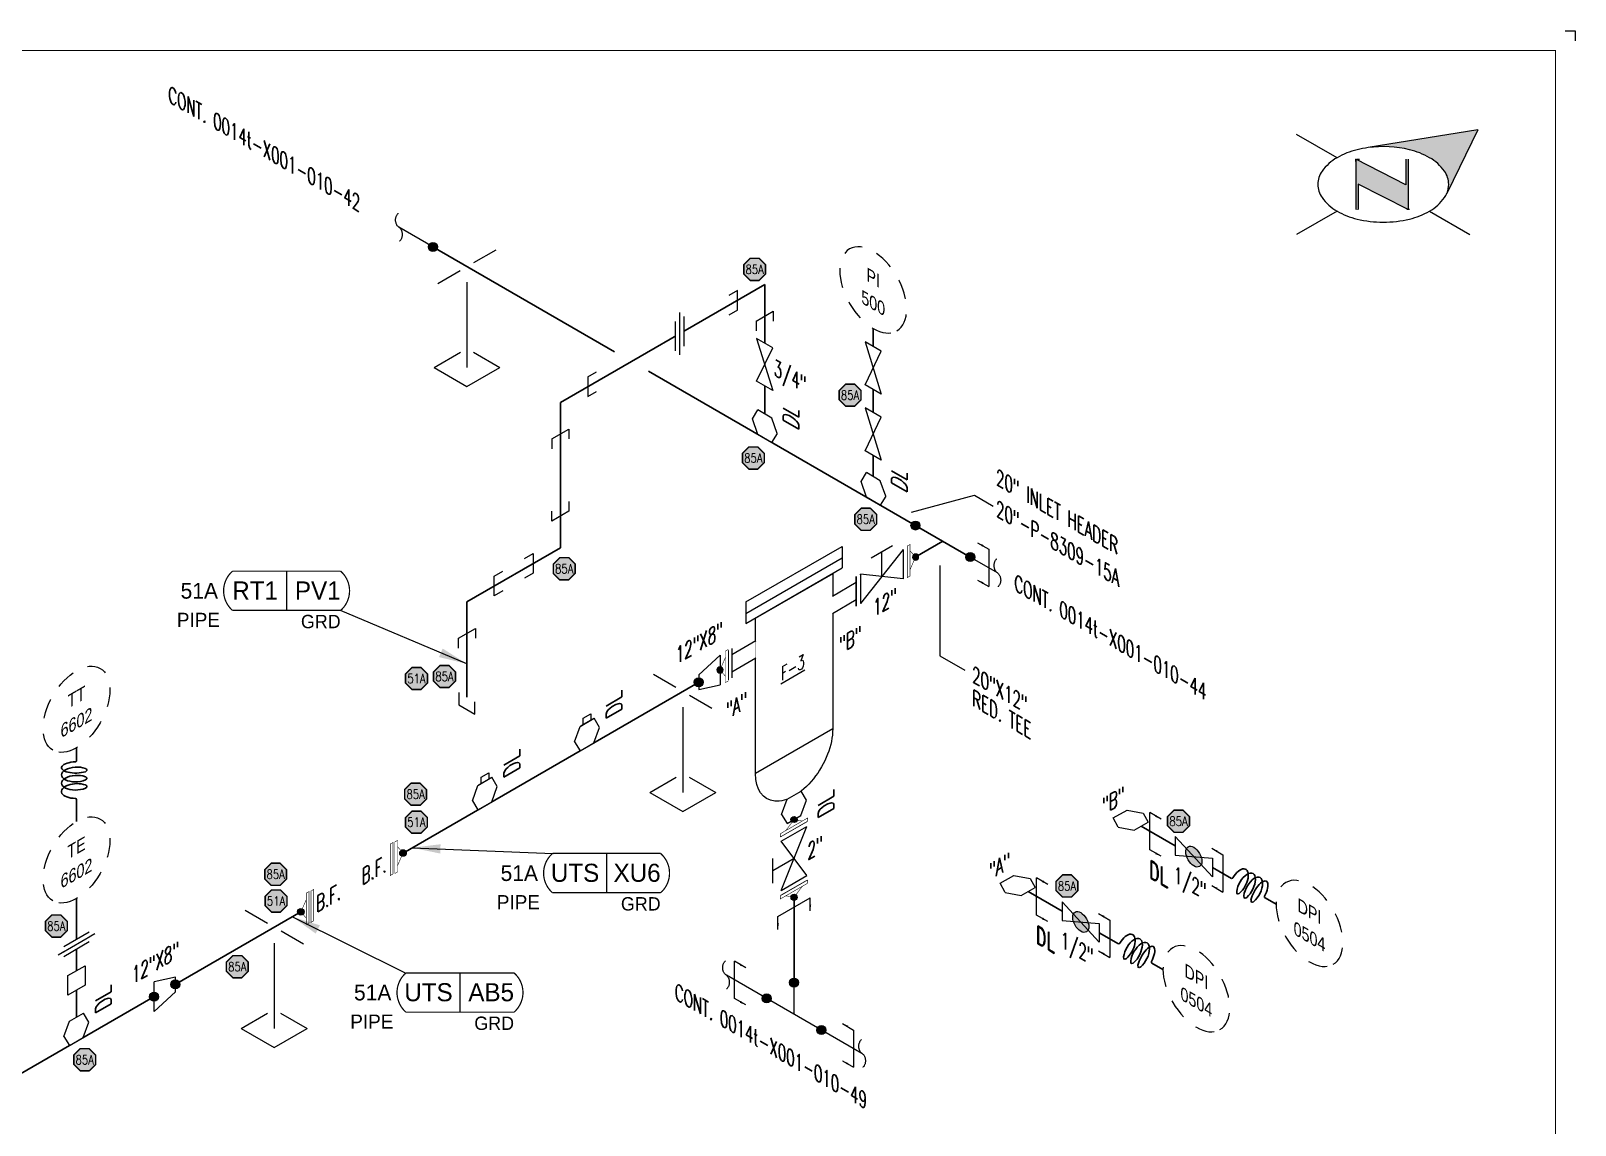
# Model space of a CAD drawing. Header units: inches. Extents: x 0 to 17.2, y 0 to 11.2.
# Drawn here: x 7.43 to 17.25, y 4.29 to 11.25 of the extents above; entities that cross this region are included whole.
import ezdxf
from ezdxf.enums import TextEntityAlignment as Align

# ---------------------------------------------------------------- set-up
doc = ezdxf.new("R2010")
doc.units = ezdxf.units.IN
doc.header["$MEASUREMENT"] = 0
doc.linetypes.add('HIDDEN2', pattern=[0.1875, 0.125, -0.0625])
for name, color, linetype in [('3', 1, 'Continuous'), ('BORDER', 3, 'Continuous'), ('COMP', 1, 'Continuous'), ('Continuation', 7, 'Continuous'), ('DL', 20, 'Continuous'), ('EQUIP', 131, 'Continuous'), ('FITTINGS', 4, 'Continuous'), ('PART_PCML', 7, 'Continuous'), ('PART_SelectedCML_RT', 132, 'Continuous'), ('PART_SelectedCML_UT', 132, 'Continuous'), ('PIPE-ANNO', 150, 'HIDDEN2'), ('TEXT', 7, 'Continuous'), ('UNAS.PIPE', 251, 'Continuous'), ('WELD POINTS', 41, 'Continuous'), ('Welds', 7, 'Continuous')]:
    doc.layers.add(name, color=color, linetype=linetype)
doc.layers.add('PIPE', color=7, linetype='Continuous', lineweight=30)
doc.styles.add('CMLPAS', font='')
doc.styles.add('ISO30', font='simplex.shx', dxfattribs={"width": 0.85, "oblique": 30, "height": 0.075})
doc.styles.add('ISO330', font='romand.shx', dxfattribs={"width": 0.85, "height": 0.05})
doc.styles.add('PART_Standard', font='romans', dxfattribs={"width": 0.8, "height": 0.09})
doc.styles.add('Richmond', font='arial.ttf')
doc.styles.add('SIMPLEX', font='ROMANS')
doc.styles.get("Standard").update_dxf_attribs({"font": 'arial.ttf'})
doc.styles.get('CMLPAS').set_extended_font_data('Cordia New')
doc.dimstyles.new('Richmond', dxfattribs={"dimtxt": 0.18, "dimasz": 0.18, "dimexe": 0.18, "dimexo": 0.0625, "dimgap": 0.09, "dimtad": 0, "dimtih": 1, "dimtoh": 1, "dimdec": 4, "dimzin": 0, "dimdsep": 46, "dimtxsty": 'Richmond', "dimcen": 0.09, "dimadec": 0, "dimazin": 0, "dimtfac": 1, "dimtdec": 4, "dimtofl": 0, "dimtmove": 0, "dimatfit": 3, "dimfxl": 1, "dimtolj": 1, "dimtzin": 0, "dimarcsym": 0})
doc.dimstyles.get("Standard").update_dxf_attribs({"dimtxt": 0.18, "dimasz": 0.18, "dimexe": 0.18, "dimexo": 0.0625, "dimgap": 0.09, "dimtad": 0, "dimtih": 1, "dimtoh": 1, "dimdec": 4, "dimzin": 0, "dimdsep": 46, "dimtxsty": 'Standard', "dimcen": 0.09, "dimadec": 0, "dimazin": 0, "dimtfac": 1, "dimtdec": 4, "dimtofl": 0, "dimtmove": 0, "dimatfit": 3, "dimfxl": 1, "dimtolj": 1, "dimtzin": 0, "dimarcsym": 0})

# ---------------------------------------------------------------- blocks, each defined once
blk = doc.blocks.new('north2')
at = {"layer": 'BORDER'}
for points in [[(-0.706, -0.7673, -0.156851), (-0.679, -0.8512, -0.095667), (-0.6893, -0.9048), (-0.4945, -0.5044), (-1.1905, -0.6173, -0.092194), (-0.9281, -0.6306, -0.072341), (-0.8009, -0.6813, -0.106617)], [(-0.9381, -1.0109), (-0.9364, -1.0092), (-0.9364, -0.6907), (-0.9524, -0.6907), (-0.9524, -0.8533), (-1.2701, -0.6907), (-1.2701, -0.7067), (-1.2701, -1.0118), (-1.254, -1.0118), (-1.254, -0.8492)]]:
    blk.add_hatch(color=7, dxfattribs=at).paths.add_polyline_path(points)
at = {"layer": 'BORDER', "color": 7}
for p, q in [((-1.3895, -0.6813), (-1.6462, -0.5331)), ((-0.4945, -0.5044), (-1.1905, -0.6173)), ((-0.4945, -0.5044), (-0.6893, -0.9048)), ((-1.2701, -0.6907), (-1.2701, -1.0118)), ((-0.9524, -0.8533), (-1.2701, -0.6907)), ((-1.2701, -0.7067), (-1.2701, -0.6907)), ((-1.262, -0.6907), (-1.246, -0.6907)), ((-0.9524, -0.6907), (-0.9524, -0.8533)), ((-0.9364, -0.6907), (-0.9364, -1.0118)), ((-0.9364, -1.0118), (-1.254, -0.8492)), ((-1.254, -0.8492), (-1.254, -1.0118)), ((-1.3895, -1.0211), (-1.6462, -1.1694)), ((-1.2603, -1.0109), (-1.262, -1.0092)), ((-0.9283, -1.0118), (-0.9444, -1.0118)), ((-0.8009, -1.0211), (-0.5441, -1.1694))]:
    blk.add_line(p, q, dxfattribs=at)
for centre, radius, start, end in [((-1.2376, -0.9443), 0.3037, 120, 144.34287), ((-1.1517, -1.0932), 0.4756, 103.44948, 120), ((-1.0952, -1.3294), 0.7185, 97.62035, 103.44948), ((-1.0952, -1.3294), 0.7185, 76.55052, 97.62035), ((-1.0387, -1.0932), 0.4756, 60, 76.55052), ((-0.9527, -0.9443), 0.3037, 35.65713, 60), ((-1.3674, -0.8512), 0.144, 144.34287, 180), ((-0.823, -0.8512), 0.144, 360, 35.65713), ((-1.3674, -0.8512), 0.144, 180, 215.65713), ((-0.823, -0.8512), 0.144, 337.57958, 360), ((-1.2376, -0.7582), 0.3037, 215.65713, 240), ((-0.9527, -0.7582), 0.3037, 300, 324.34287), ((-0.823, -0.8512), 0.144, 324.34287, 337.55468), ((-1.1517, -0.6093), 0.4756, 240, 256.55052), ((-1.0952, -0.373), 0.7185, 256.55052, 270), ((-1.0952, -0.373), 0.7185, 270, 283.44948), ((-1.0387, -0.6093), 0.4756, 283.44948, 300)]:
    blk.add_arc(centre, radius, start, end, dxfattribs=at)
blk = doc.blocks.new('A$C6804a2e5')
blk.add_blockref('north2', (0, 0))
blk = doc.blocks.new('A$C860dd1f6')
at = {"layer": 'PIPE'}
blk.add_blockref('A$C6804a2e5', (0, 0), dxfattribs=at)
blk = doc.blocks.new('Border')
at = {"layer": 'BORDER', "const_width": 0.005}
blk.add_lwpolyline([(0.25, 0.25), (17.25, 0.25), (17.25, 11.25), (0.25, 11.25)], close=True, dxfattribs=at)
blk = doc.blocks.new('FILTER_30')
for p, q in [((-0.3062, 0.455), (0.3062, 0.8086)), ((0.3062, 0.8086), (0.3062, 0.6715)), ((-0.3062, 0.3815), (0.3062, 0.7351)), ((-0.3062, 0.3179), (0.3062, 0.6715)), ((0.246, 0.6367), (0.246, -0.3526)), ((-0.3062, 0.455), (-0.3062, 0.3179)), ((-0.246, -0.6367), (-0.246, 0.3526)), ((0.246, -0.3526), (-0.246, -0.6367))]:
    blk.add_line(p, q)
at = {"extrusion": (0, 0, -1)}
blk.add_ellipse((0, -0.4947), major_axis=(0.174, 0.3013), ratio=0.57735, start_param=0.785398, end_param=3.926991, dxfattribs=at)
at = {"layer": 'PIPE-ANNO', "style": 'ISO30', "oblique": 30, "width": 0.85}
blk.add_attdef('ASSET_ID', (-0.1974, -0.1132), '', height=0.075, rotation=30, dxfattribs=at)
blk = doc.blocks.new('2_NOZZLE_FLANGE_EQUIPMENT_30')
blk.add_wipeout([(-0.1757, -0.0465), (-0.1757, -0.1564), (-0.0234, -0.0685), (-0.0234, -0.1073), (0, -0.0937), (0, 0.0937), (-0.0234, 0.0802), (-0.0234, 0.0414)])
at = {"color": 0, "linetype": 'ByBlock', "lineweight": -2}
for p, q in [((-0.0234, 0.0414), (-0.1757, -0.0465)), ((-0.0234, -0.1073), (-0.0234, 0.0802)), ((0, -0.0937), (0, 0.0937)), ((-0.0234, -0.0685), (-0.1757, -0.1564))]:
    blk.add_line(p, q, dxfattribs=at)
blk = doc.blocks.new('3_VALVE_FLANGE_GATE_30')
at = {"color": 0, "linetype": 'ByBlock', "lineweight": -2}
blk.add_wipeout([(-0.1624, -0.1875), (-0.1353, -0.1719), (0, 0), (0.1353, -0.0156), (0.1624, 0), (0.1624, 0.1875), (0.1353, 0.1719), (0, 0), (-0.1353, 0.0156), (-0.1624, 0)], dxfattribs=at)
for p, q in [((0.1353, 0.1719), (-0.1353, -0.1719)), ((0.0677, 0.1953), (-0.0677, 0.1172)), ((0, 0), (0, 0.1563)), ((0.1353, 0.1719), (0.1353, -0.0156)), ((0.1624, 0.1875), (0.1624, 0)), ((-0.1624, 0), (-0.1624, -0.1875)), ((-0.1353, 0.0156), (-0.1353, -0.1719)), ((0.1353, -0.0156), (-0.1353, 0.0156))]:
    blk.add_line(p, q, dxfattribs=at)
blk = doc.blocks.new('AM9A04')
at = {"linetype": 'Continuous', "const_width": 0.01}
blk.add_lwpolyline([(0, -0.289), (0, 0.289), (-0.05, 0.318), (-0.05, -0.26)], close=True, dxfattribs=at)
at = {"const_width": 0.01}
blk.add_lwpolyline([(-0.05, -0.144), (-0.15, 0.087), (-0.05, 0.202)], dxfattribs=at)
blk = doc.blocks.new('A09')
at = {"layer": 'Welds'}
h = blk.add_hatch(color=256, dxfattribs=at)
h.dxf.hatch_style = 1
h.paths.add_polyline_path([(-0.03, 0, 1), (0.03, 0, 1)])
blk.add_circle((0, 0), 0.03, dxfattribs=at)
blk = doc.blocks.new('*U81')
blk.add_wipeout([(0.052, -0.03), (0.0173, -0.07), (0.0173, -0.1101), (0, -0.1001), (0, 0.1001), (0.0173, 0.0901), (0.0173, 0.05)]).dxf.layer = 'COMP'
at = {"layer": '3', "xscale": 0.65, "yscale": 0.65, "zscale": 0.65}
blk.add_blockref('A09', (0.052, -0.03), dxfattribs=at)
at = {"layer": 'COMP', "xscale": 0.3466300616258731, "yscale": 0.3466300616258731, "zscale": 0.3466300616258731, "rotation": 180}
blk.add_blockref('AM9A04', (0, 0), dxfattribs=at)
blk = doc.blocks.new('1_Text_30')
at = {"layer": 'TEXT', "style": 'PART_Standard', "oblique": 30, "width": 0.8}
blk.add_attdef('TEXT', (0, 0), '', height=0.09, rotation=30, dxfattribs=at)
blk = doc.blocks.new('2_REDUCER_THREAD_CONCENTRIC_30')
at = {"color": 0, "linetype": 'ByBlock', "lineweight": -2}
blk.add_wipeout([(0.0677, 0.0859), (-0.0677, 0.0547), (-0.0677, -0.1328), (0.0677, -0.0078)], dxfattribs=at)
for p, q in [((0.0677, 0.0859), (-0.0677, 0.0547)), ((-0.0677, -0.1328), (-0.0677, 0.0547)), ((0.0677, -0.0078), (0.0677, 0.0859)), ((0.0677, -0.0078), (-0.0677, -0.1328))]:
    blk.add_line(p, q, dxfattribs=at)
blk = doc.blocks.new('2_WELD_SINGLE_00')
at = {"linetype": 'ByBlock', "lineweight": -2}
h = blk.add_hatch(color=0, dxfattribs=at)
edge = h.paths.add_edge_path()
edge.add_arc((0, 0), 0.0286, 0, 360)
at = {"color": 0, "linetype": 'ByBlock', "lineweight": -2}
blk.add_circle((0, 0), 0.0286, dxfattribs=at)
blk = doc.blocks.new('4_SUPPORT_I-BEAM_30')
at = {"color": 0, "linetype": 'ByBlock', "lineweight": -2}
for p, q in [((-0.0435, 0.0251), (-0.1857, 0.1072)), ((0.1857, -0.1072), (0.0435, -0.0251))]:
    blk.add_line(p, q, dxfattribs=at)
blk = doc.blocks.new('4_SUPPORT_PLATE_00')
at = {"color": 0, "linetype": 'ByBlock', "lineweight": -2}
for p, q in [((0, -0.1), (0, -0.6425)), ((-0.2097, -0.6425), (-0.042, -0.5457)), ((0.0407, -0.5449), (0.2097, -0.6425)), ((-0.2097, -0.6425), (0, -0.7636)), ((0, -0.7636), (0.2097, -0.6425))]:
    blk.add_line(p, q, dxfattribs=at)
blk = doc.blocks.new('2_PLUG_PIPE_30')
at = {"color": 0, "linetype": 'ByBlock', "lineweight": -2}
blk.add_wipeout([(0, 0.0231), (0, -0.0231), (0.0551, -0.0133), (0.0551, 0.0037), (0.0903, 0.0241), (0.0903, 0.0802), (0.0551, 0.0599), (0.0551, 0.0769)], dxfattribs=at)
for p, q in [((0.0551, 0.0769), (0, 0.0231)), ((0, 0.0231), (0, -0.0231)), ((0.0903, 0.0802), (0.0551, 0.0599)), ((0.0551, 0.0769), (0.0551, -0.0133)), ((0.0551, 0.0037), (0.0903, 0.0241)), ((0.0903, 0.0241), (0.0903, 0.0802)), ((0, -0.0231), (0.0551, -0.0133))]:
    blk.add_line(p, q, dxfattribs=at)
blk = doc.blocks.new('*U90')
blk.add_wipeout([(-0.0436, 0.0252), (-0.079, 0.1231), (-0.0454, 0.1812), (0.0436, 0.1298), (0.079, 0.0319), (0.0436, -0.0252)])
at = {"layer": 'FITTINGS', "linetype": 'Continuous'}
for p, q in [((-0.079, 0.1231), (-0.0454, 0.1812)), ((-0.0436, 0.0252), (-0.079, 0.1231)), ((0.0436, 0.1298), (-0.0454, 0.1812)), ((0.079, 0.0319), (0.0436, 0.1298)), ((0.0436, -0.0252), (-0.0436, 0.0252)), ((0.079, 0.0319), (0.0436, -0.0252))]:
    blk.add_line(p, q, dxfattribs=at)
blk = doc.blocks.new('DL_Vert_330')
at = {"layer": 'DL', "style": 'ISO30', "oblique": 330, "width": 0.85}
blk.add_text('DL', height=0.1, rotation=90, dxfattribs=at).set_placement((0, 0))
blk = doc.blocks.new('2_COUPLING_THREAD_PIPE_30')
at = {"color": 0, "linetype": 'ByBlock', "lineweight": -2}
blk.add_wipeout([(-0.0541, 0.0313), (-0.0541, -0.0937), (0.0541, -0.0313), (0.0541, 0.0937)], dxfattribs=at)
for p, q in [((0.0541, 0.0937), (-0.0541, 0.0313)), ((-0.0541, 0.0313), (-0.0541, -0.0937)), ((0.0541, -0.0313), (0.0541, 0.0937)), ((-0.0541, -0.0937), (0.0541, -0.0313))]:
    blk.add_line(p, q, dxfattribs=at)
blk = doc.blocks.new('2_UNION_THREAD_30')
at = {"color": 0, "linetype": 'ByBlock', "lineweight": -2}
blk.add_wipeout([(-0.0271, -0.1094), (0.0271, -0.0781), (0.0271, 0.1094), (-0.0271, 0.0781)], dxfattribs=at)
for p, q in [((0, 0.1345), (0, -0.1345)), ((0.0271, 0.1094), (0.0271, -0.0781)), ((-0.0271, 0.0781), (-0.0271, -0.1094))]:
    blk.add_line(p, q, dxfattribs=at)
blk = doc.blocks.new('1_BREAK-PIPE_PIPE_00')
at = {"color": 0, "linetype": 'ByBlock', "lineweight": -2}
for centre, major_axis in [((0.03, -0.092), (0, 0.101)), ((-0.03, 0.092), (0, -0.101))]:
    blk.add_ellipse(centre, major_axis=major_axis, ratio=0.711978, start_param=0.427466, end_param=3.141593, dxfattribs=at)
blk = doc.blocks.new('1_Tilde_00')
at = {"layer": 'PIPE-ANNO', "xscale": -0.5000000000000001, "yscale": 0.5, "zscale": 0.5}
blk.add_blockref('1_BREAK-PIPE_PIPE_00', (0, 0), dxfattribs=at)
blk = doc.blocks.new('1_Cont_330')
at = {"layer": 'Continuation', "style": 'PART_Standard', "oblique": 330, "width": 0.8}
blk.add_attdef('CONT.', (0, 0), '', height=0.09, rotation=330, dxfattribs=at)
blk = doc.blocks.new('3-Loop')
at = {"layer": 'PIPE', "ltscale": 0.5}
for points in [[(-0.4677, 0), (-0.3865, 0)], [(-0.1397, 0), (0, 0)]]:
    blk.add_lwpolyline(points, dxfattribs=at)
for centre, major_axis, ratio, start_param, end_param in [((-0.3432, -0.0009), (0.0023, -0.0946), 0.379153, 4.759988, 8.496899), ((-0.2982, -0.0017), (-0.0037, 0.0937), 0.498281, 0.882377, 5.362584), ((-0.2457, -0.0017), (-0.0037, 0.0937), 0.498281, 0.882377, 5.362568), ((-0.193, -0.0017), (-0.0037, 0.0937), 0.498281, 0.882377, 4.632135)]:
    blk.add_ellipse(centre, major_axis=major_axis, ratio=ratio, start_param=start_param, end_param=end_param, dxfattribs=at)
at = {"layer": 'PIPE'}
for points in [[(-0.3791, -0.0064), (-0.3793, 0), (-0.3865, 0), (-0.3865, 0)], [(-0.3159, 0.0565), (-0.3266, 0.0807), (-0.3367, 0.0564), (-0.3367, 0.0564)], [(-0.2633, 0.0565), (-0.2741, 0.0807), (-0.2841, 0.0564), (-0.2841, 0.0564)], [(-0.2107, 0.0565), (-0.2214, 0.0807), (-0.2314, 0.0564), (-0.2314, 0.0564)], [(-0.1397, 0), (-0.1462, 0), (-0.1461, -0.0074), (-0.1461, -0.0074)]]:
    blk.add_open_spline(points, degree=3, dxfattribs=at)
blk = doc.blocks.new('1_Cont_30')
at = {"layer": 'Continuation', "style": 'PART_Standard', "oblique": 30, "width": 0.8}
blk.add_attdef('CONT', (0, 0), '', height=0.09, rotation=30, dxfattribs=at)
blk = doc.blocks.new('*U102')
blk.add_wipeout([(-0.0439, 0.0247), (-0.1462, 0.0051), (-0.179, -0.0534), (-0.0894, -0.1037), (0.0129, -0.0842), (0.0439, -0.0247)])
at = {"layer": 'FITTINGS', "linetype": 'Continuous'}
for p, q in [((-0.1462, 0.0051), (-0.179, -0.0534)), ((-0.0439, 0.0247), (-0.1462, 0.0051)), ((0.0439, -0.0247), (-0.0439, 0.0247)), ((-0.0894, -0.1037), (-0.179, -0.0534)), ((0.0129, -0.0842), (-0.0894, -0.1037)), ((0.0129, -0.0842), (0.0439, -0.0247))]:
    blk.add_line(p, q, dxfattribs=at)
blk = doc.blocks.new('*U95')
blk.add_wipeout([(0.0515, -0.1067), (-0.0515, -0.1661), (0, 0), (-0.0515, 0.1067), (0.0515, 0.1661), (0, 0)]).dxf.layer = 'FITTINGS'
at = {"layer": 'FITTINGS'}
blk.add_lwpolyline([(0.0515, -0.1067), (-0.0515, 0.1067), (0.0515, 0.1661), (-0.0515, -0.1661)], close=True, dxfattribs=at)
blk = doc.blocks.new('1_ID-BUBBLE_INSTRUMENT_330')
at = {"color": 0, "linetype": 'ByBlock', "lineweight": -2, "extrusion": (0, 0, -1)}
blk.add_ellipse((0, 0), major_axis=(0.1502, -0.2601), ratio=0.57735, dxfattribs=at)
at = {"color": 0, "linetype": 'ByBlock', "lineweight": -2, "oblique": 330}
for tag, p in [('INST.TYPE', (0.0187, 0.067)), ('NUM', (0.0187, -0.0943))]:
    blk.add_attdef(tag, text='', height=0.075, rotation=330, dxfattribs=at).set_placement(p, align=Align.MIDDLE_CENTER)
blk = doc.blocks.new('1_Text_330')
at = {"layer": 'TEXT', "style": 'PART_Standard', "oblique": 330, "width": 0.8}
blk.add_attdef('3/4"', (0, 0), '', height=0.09, rotation=330, dxfattribs=at)
blk = doc.blocks.new('DL_330')
at = {"layer": 'DL', "style": 'ISO330', "oblique": 330, "width": 0.85}
blk.add_text('DL', height=0.1, rotation=330, dxfattribs=at).set_placement((0, 0))
blk = doc.blocks.new('1_ID-BUBBLE_INSTRUMENT_30')
at = {"color": 0, "linetype": 'ByBlock', "lineweight": -2}
blk.add_ellipse((0, 0), major_axis=(-0.1502, -0.2601), ratio=0.57735, dxfattribs=at)
at = {"color": 0, "linetype": 'ByBlock', "lineweight": -2, "oblique": 30}
for tag, p in [('INST.TYPE', (-0.0187, 0.067)), ('NUM', (-0.0187, -0.0943))]:
    blk.add_attdef(tag, text='', height=0.075, rotation=30, dxfattribs=at).set_placement(p, align=Align.MIDDLE_CENTER)
blk = doc.blocks.new('*U120')
at = {"layer": 'WELD POINTS'}
for p, rotation in [((-0.1741, 0.1003), 330.0506278220547), ((0.1739, -0.1006), 59.96526880740325)]:
    blk.add_blockref('2_WELD_SINGLE_00', p, dxfattribs=dict(at, rotation=rotation))
blk = doc.blocks.new('*U116')
blk.add_wipeout([(0.0433, 0.0257), (0.0775, 0.124), (0.0433, 0.1817), (-0.0451, 0.1293), (-0.0793, 0.0309), (-0.0433, -0.0257)])
at = {"layer": 'FITTINGS', "linetype": 'Continuous'}
for p, q in [((-0.0793, 0.0309), (-0.0451, 0.1293)), ((-0.0451, 0.1293), (0.0433, 0.1817)), ((0.0775, 0.124), (0.0433, 0.1817)), ((0.0433, 0.0257), (0.0775, 0.124)), ((-0.0793, 0.0309), (-0.0433, -0.0257)), ((-0.0433, -0.0257), (0.0433, 0.0257))]:
    blk.add_line(p, q, dxfattribs=at)
blk = doc.blocks.new('*U117')
blk.add_wipeout([(-0.0515, -0.1067), (0.0515, -0.1661), (0, 0), (0.0515, 0.1067), (-0.0515, 0.1661), (0, 0)]).dxf.layer = 'FITTINGS'
at = {"layer": 'FITTINGS'}
blk.add_lwpolyline([(-0.0515, -0.1067), (0.0515, 0.1067), (-0.0515, 0.1661), (0.0515, -0.1661)], close=True, dxfattribs=at)
blk = doc.blocks.new('DL_Vert_30')
at = {"layer": 'DL', "style": 'ISO30', "oblique": 30, "width": 0.85}
blk.add_text('DL', height=0.1, rotation=90, dxfattribs=at).set_placement((0, 0))
blk = doc.blocks.new('2_ELBOW_SOCKET_330')
at = {"color": 0, "linetype": 'ByBlock', "lineweight": -2}
for p, q in [((0.174, -0.1629), (0.174, -0.0379)), ((0.174, -0.0379), (0.2281, -0.0692)), ((0.0541, -0.2321), (-0.0541, -0.1696)), ((-0.0541, -0.1696), (-0.0541, -0.2321)), ((0.174, -0.1629), (0.2281, -0.1942)), ((0.0541, -0.2321), (0.0541, -0.2946))]:
    blk.add_line(p, q, dxfattribs=at)
blk = doc.blocks.new('2_ELBOW_SOCKET_30')
at = {"color": 0, "linetype": 'ByBlock', "lineweight": -2}
for p, q in [((0.174, 0.1629), (0.2281, 0.1942)), ((0.174, 0.1629), (0.174, 0.0379)), ((0.174, 0.0379), (0.2281, 0.0692)), ((-0.0541, -0.2321), (0.0541, -0.1696)), ((0.0541, -0.1696), (0.0541, -0.2321)), ((-0.0541, -0.2321), (-0.0541, -0.2946))]:
    blk.add_line(p, q, dxfattribs=at)
blk = doc.blocks.new('*U121')
at = {"layer": 'FITTINGS', "linetype": 'ByBlock', "lineweight": -2}
for p, q in [((0.0541, 0.2321), (-0.0541, 0.1696)), ((-0.0541, 0.1696), (-0.0541, 0.2321)), ((0.0541, 0.2946), (0.0541, 0.2321)), ((-0.2281, -0.0692), (-0.174, -0.0379)), ((-0.174, -0.0379), (-0.174, -0.1629)), ((-0.174, -0.1629), (-0.2281, -0.1942))]:
    blk.add_line(p, q, dxfattribs=at)
blk = doc.blocks.new('*U122')
at = {"layer": 'FITTINGS', "linetype": 'ByBlock', "lineweight": -2}
for p, q in [((0.174, 0.1629), (0.2281, 0.1942)), ((0.174, 0.0379), (0.174, 0.1629)), ((0.2281, 0.0692), (0.174, 0.0379)), ((-0.0541, -0.2321), (0.0541, -0.1696)), ((0.0541, -0.1696), (0.0541, -0.2321)), ((-0.0541, -0.2946), (-0.0541, -0.2321))]:
    blk.add_line(p, q, dxfattribs=at)
blk = doc.blocks.new('PART_PCML')
blk.add_hatch(color=0).paths.add_polyline_path([(-0.0699, -0.029), (-0.029, -0.0699), (0.029, -0.0699), (0.0699, -0.029), (0.0699, 0.029), (0.029, 0.0699), (-0.029, 0.0699), (-0.0699, 0.029)])
at = {"color": 7, "const_width": 0.009}
blk.add_lwpolyline([(-0.0699, 0.029), (-0.029, 0.0699), (0.029, 0.0699), (0.0699, 0.029), (0.0699, -0.029), (0.029, -0.0699), (-0.029, -0.0699), (-0.0699, -0.029), (-0.0699, 0.029), (-0.029, 0.0699)], dxfattribs=at)
at = {"color": 18, "true_color": 0x000000}
blk.add_lwpolyline([(-0.029, 0.0699), (-0.0699, 0.029), (-0.0699, -0.029), (-0.029, -0.0699), (0.029, -0.0699), (0.0699, -0.029), (0.0699, 0.029), (0.029, 0.0699)], close=True, dxfattribs=at)
at = {"color": 7, "true_color": 0xffffff, "style": 'SIMPLEX', "width": 0.8, "flags": 1}
for tag, p in [('CIRCUIT', (-0.0939, 0.0889)), ('DM', (-0.0527, -0.1332)), ('TYPE', (-0.0749, -0.2043))]:
    blk.add_attdef(tag, p, '', height=0.0586, dxfattribs=at)
at = {"color": 7, "true_color": 0xffffff, "style": 'SIMPLEX', "width": 0.8}
blk.add_attdef('DMDISP', text='', height=0.0586, dxfattribs=at).set_placement((0, 0), align=Align.MIDDLE_CENTER)
blk = doc.blocks.new('CMLPAS')
at = {"const_width": 0.008}
blk.add_lwpolyline([(0.0625, 0.125, 0.454441), (0.0625, -0.125), (0.75, -0.125, 0.454441), (0.75, 0.125)], format="xyb", close=True, dxfattribs=at)
blk.add_lwpolyline([(0.4063, -0.125), (0.4063, 0.125)], dxfattribs=at)
at = {"style": 'CMLPAS', "flags": 1}
for tag, p in [('STATE', (0.75, 0.6229)), ('DL', (0.75, 0.4817)), ('CIRCUIT', (0.75, 0.3405)), ('SUBSINTERVAL(MONTHS)', (-0.0251, -0.3355)), ('OLD_ID', (0.75, -0.3366)), ('OLD_NDE', (0.75, -0.4778)), ('OLD_ENTY', (0.7411, -0.6357)), ('SIZE', (0.7473, -0.7611)), ('SPEC', (0.7473, -0.9022)), ('JUSTIFY', (0.7473, -1.0434)), ('COMMENTS', (0.7473, -1.1846)), ('OLD_ASSET', (0.75, -1.3262)), ('SCHED', (0.7371, -1.4689)), ('NOM_THICK', (0.7521, -1.6102)), ('CORR_ALLOW', (0.763, -1.7453)), ('TML_STATUS', (0.7723, -1.8777)), ('FLOW_ORDER', (0.7785, -2.1301))]:
    blk.add_attdef(tag, text='', height=0.1, dxfattribs=at).set_placement(p, align=Align.MIDDLE_RIGHT)
at = {"style": 'CMLPAS'}
for tag, height, p in [('CHILD', 0.25, (0.75, 0.269)), ('###', 0.115, (0.75, 0.002)), ('ACCESS', 0.085, (0.75, -0.1954))]:
    blk.add_attdef(tag, text='', height=height, dxfattribs=at).set_placement(p, align=Align.MIDDLE_RIGHT)
at = {"color": 152, "style": 'CMLPAS'}
for tag, height, p in [('SPECIAL', 0.085, (0.4055, 0.1897)), ('DM-TYPE', 0.1, (-0.03, 0)), ('COMP', 0.09, (-0.0174, -0.185))]:
    blk.add_attdef(tag, text='', height=height, dxfattribs=at).set_placement(p, align=Align.MIDDLE_RIGHT)
at = {"style": 'CMLPAS'}
blk.add_attdef('NDE', text='', height=0.115, dxfattribs=at).set_placement((0.206, 0.002), align=Align.MIDDLE_CENTER)
blk = doc.blocks.new('*U89')
at = {"color": 20, "linetype": 'ByBlock', "ltscale": 0.7}
blk.add_line((-0.0541, 0.1498), (-0.0541, -0.0873), dxfattribs=at)
for points in [[(-0.1257, 0.191), (-0.0541, 0.1498)], [(-0.1257, -0.0459), (-0.0541, -0.0873)]]:
    blk.add_leader(points, dimstyle='Richmond', override={"dimasz": 0.04, "dimgap": 0.09, "dimtad": 0}, dxfattribs=at)
blk = doc.blocks.new('*U103')
at = {"color": 20, "linetype": 'ByBlock', "ltscale": 0.7}
blk.add_line((0.0541, -0.1498), (0.0541, 0.0873), dxfattribs=at)
for points in [[(0.1257, 0.0459), (0.0541, 0.0873)], [(0.1257, -0.1911), (0.0541, -0.1498)]]:
    blk.add_leader(points, dimstyle='Richmond', override={"dimasz": 0.04, "dimgap": 0.09, "dimtad": 0}, dxfattribs=at)
blk = doc.blocks.new('*U111')
at = {"color": 20, "linetype": 'ByBlock', "ltscale": 0.7}
blk.add_line((0.1026, 0.1218), (-0.1026, 0.0032), dxfattribs=at)
for points in [[(0.1026, 0.2043), (0.1026, 0.1218)], [(-0.1026, 0.0859), (-0.1026, 0.0032)]]:
    blk.add_leader(points, dimstyle='Richmond', override={"dimasz": 0.04, "dimgap": 0.09, "dimtad": 0}, dxfattribs=at)

msp = doc.modelspace()

# ---------------------------------------------------------------- linework, layer by layer
for p, q in [((17.1875, 11.25), (17.25, 11.25)), ((17.25, 11.25), (17.25, 11.1875))]:
    msp.add_line(p, q)
at = {"layer": 'COMP', "linetype": 'Continuous', "const_width": 0.00347}
for points in [[(9.7311, 6.0885), (9.7311, 5.8884), (9.7137, 5.8784), (9.7137, 6.0785)], [(9.2088, 5.5796), (9.2088, 5.7797), (9.2261, 5.7897), (9.2261, 5.5896)]]:
    msp.add_lwpolyline(points, close=True, dxfattribs=at)
at = {"layer": 'FITTINGS', "linetype": 'ByBlock'}
msp.add_lwpolyline([(10.1499, 7.0422), (10.1499, 6.9628), (10.2519, 6.904), (10.2519, 6.9833)], dxfattribs=at)
at = {"layer": 'PIPE'}
for p, q in [((11.1395, 9.2099), (9.985, 9.8764)), ((12.0953, 9.6367), (10.7962, 8.8867)), ((12.0953, 8.658), (12.0953, 9.6367)), ((12.7855, 8.2595), (12.7855, 9.3576)), ((13.4023, 7.9034), (11.356, 9.0849)), ((10.7962, 8.8867), (10.7962, 7.9633)), ((13.2282, 8.0039), (9.7946, 6.0215)), ((10.7962, 7.9633), (10.2009, 7.6196)), ((10.2009, 7.6196), (10.2009, 7.0127)), ((12.282, 6.3126), (12.282, 5.7995)), ((14.4904, 6.1916), (14.7069, 6.0666)), ((7.7178, 4.9775), (7.7178, 5.7323)), ((13.7708, 5.7761), (13.9874, 5.6511)), ((9.1452, 5.6466), (3.8623, 2.5965))]:
    msp.add_line(p, q, dxfattribs=at)
at = {"layer": 'UNAS.PIPE'}
for p, q in [((9.985, 9.8764), (9.7685, 10.0014)), ((13.5754, 7.8035), (13.4023, 7.9034)), ((12.7125, 4.7474), (11.8515, 5.2446)), ((12.282, 4.996), (12.282, 5.1969))]:
    msp.add_line(p, q, dxfattribs=at)
for points in [[(13.0293, 8.1901), (13.4289, 8.2971), (13.5481, 8.2283)], [(13.2086, 7.8499), (13.2086, 7.276), (13.3679, 7.184)]]:
    msp.add_lwpolyline(points, dxfattribs=at)

# ---------------------------------------------------------------- block references
for p in [(9.7685, 10.0014), (13.5754, 7.8035), (12.715, 4.746)]:
    msp.add_blockref('1_Tilde_00', p)
at = {"rotation": 180}
msp.add_blockref('1_Tilde_00', (11.849, 5.246), dxfattribs=at)
at = {"layer": 'BORDER'}
for name, p in [('Border', (-0.125, -0.125)), ('A$C860dd1f6', (17.125, 11.125))]:
    msp.add_blockref(name, p, dxfattribs=at)
at = {"layer": 'COMP', "xscale": -0.3466300616258731, "yscale": 0.3466300616258731, "zscale": 0.3466300616258731}
msp.add_blockref('AM9A04', (9.7426, 5.9915), dxfattribs=at)
at = {"layer": 'COMP', "xscale": -0.3466300616258731, "yscale": 0.3466300616258731, "zscale": 0.3466300616258731, "rotation": 180}
msp.add_blockref('AM9A04', (9.1972, 5.6766), dxfattribs=at)
at = {"layer": 'Continuation'}
for name, p, values in [('1_Cont_330', (8.3014, 10.8006), {'CONT.': 'CONT. 0014t-X001-010-42'}), ('1_Cont_330', (13.6835, 7.6933), {'CONT.': 'CONT. 0014t-X001-010-44'}), ('1_Cont_30', (12.5687, 7.2839), {'CONT': '"B"'}), ('1_Cont_30', (14.2417, 6.2628), {'CONT': '"B"'}), ('1_Cont_30', (13.5221, 5.8474), {'CONT': '"A"'}), ('1_Cont_330', (11.524, 5.0931), {'CONT.': 'CONT. 0014t-X001-010-49'})]:
    msp.add_blockref(name, p, dxfattribs=at).add_auto_attribs(values)
at = {"layer": 'DL'}
for p in [(13.5754, 7.8035), (12.715, 4.746)]:
    msp.add_blockref('*U89', p, dxfattribs=at)
at = {"layer": 'DL', "rotation": 180}
msp.add_blockref('*U89', (11.849, 5.246), dxfattribs=at)
at = {"layer": 'FITTINGS', "xscale": -1}
msp.add_blockref('4_SUPPORT_I-BEAM_30', (10.2016, 9.7514), dxfattribs=at)
at = {"layer": 'FITTINGS'}
for name, p in [('4_SUPPORT_PLATE_00', (10.2016, 9.7514)), ('2_ELBOW_SOCKET_30', (10.7962, 8.8867)), ('*U121', (10.7962, 7.9633)), ('*U122', (10.2009, 7.6196)), ('4_SUPPORT_PLATE_00', (11.5738, 7.0487)), ('4_SUPPORT_I-BEAM_30', (8.9757, 5.5487)), ('4_SUPPORT_PLATE_00', (8.9757, 5.5487))]:
    msp.add_blockref(name, p, dxfattribs=at)
at = {"layer": 'PART_PCML', "color": 13}
for p in [(12.0314, 9.7333), (10.82, 7.8292), (10.0584, 7.1441), (9.8746, 6.3954), (8.9846, 5.8865), (8.7404, 5.2985)]:
    msp.add_blockref('PART_PCML', p, dxfattribs=at).add_auto_attribs({'DMDISP': '85A'})
at = {"layer": 'PART_PCML', "color": 96}
for p in [(9.8803, 7.1311), (9.8796, 6.2175), (8.987, 5.7161)]:
    msp.add_blockref('PART_PCML', p, dxfattribs=at).add_auto_attribs({'DMDISP': '51A'})
at = {"layer": 'PART_SelectedCML_RT'}
msp.add_blockref('CMLPAS', (8.6478, 7.6891), dxfattribs=at).add_auto_attribs({'###': 'PV1', 'NDE': 'RT1', 'DM-TYPE': '51A', 'COMP': 'PIPE', 'ACCESS': 'GRD'})
at = {"layer": 'PART_SelectedCML_UT'}
for p, values in [((10.6831, 5.8936), {'###': 'XU6', 'NDE': 'UTS', 'DM-TYPE': '51A', 'COMP': 'PIPE', 'ACCESS': 'GRD'}), ((9.7508, 5.1341), {'###': 'AB5', 'NDE': 'UTS', 'DM-TYPE': '51A', 'COMP': 'PIPE', 'ACCESS': 'GRD'})]:
    msp.add_blockref('CMLPAS', p, dxfattribs=at).add_auto_attribs(values)
at = {"layer": 'PIPE', "ltscale": 0.5, "rotation": 269.9999999999999}
msp.add_blockref('3-Loop', (7.7178, 6.2227), dxfattribs=at)
at = {"layer": 'PIPE-ANNO'}
for name, p, values in [('1_ID-BUBBLE_INSTRUMENT_330', (12.7855, 9.6028), {'INST.TYPE': 'PI', 'NUM': '500'}), ('1_ID-BUBBLE_INSTRUMENT_30', (7.7178, 6.9356), {'INST.TYPE': 'TT', 'NUM': '6602'}), ('1_ID-BUBBLE_INSTRUMENT_30', (7.7178, 5.9775), {'INST.TYPE': 'TE', 'NUM': '6602'}), ('1_ID-BUBBLE_INSTRUMENT_330', (15.5606, 5.5737), {'INST.TYPE': 'DPI', 'NUM': '0504'}), ('1_ID-BUBBLE_INSTRUMENT_330', (14.841, 5.1583), {'INST.TYPE': 'DPI', 'NUM': '0504'})]:
    msp.add_blockref(name, p, dxfattribs=at).add_auto_attribs(values)
at = {"layer": 'TEXT'}
for name, p, values in [('1_Text_330', (13.5671, 8.3651), {'3/4"': '20" INLET HEADER'}), ('1_Text_330', (13.5671, 8.1651), {'3/4"': '20"-P-8309-15A'}), ('1_Text_330', (13.4151, 7.1109), {'3/4"': '20"X12"'}), ('1_Text_330', (13.4151, 6.9609), {'3/4"': 'RED. TEE'}), ('1_Text_30', (9.5321, 5.8157), {'TEXT': 'B.F.'}), ('1_Text_30', (9.2423, 5.6402), {'TEXT': 'B.F.'})]:
    msp.add_blockref(name, p, dxfattribs=at).add_auto_attribs(values)
at = {"layer": 'UNAS.PIPE'}
msp.add_blockref('2_WELD_SINGLE_00', (9.985, 9.8764), dxfattribs=at)
for p, rotation in [((12.282, 5.1969), 180), ((12.108, 5.0964), 329.9999999999998), ((12.456, 4.8955), 240)]:
    msp.add_blockref('2_WELD_SINGLE_00', p, dxfattribs=dict(at, rotation=rotation))
at = {"layer": 'Welds', "xscale": 0.7, "yscale": 0.7, "zscale": 0.7, "rotation": 180}
msp.add_blockref('A09', (9.7946, 6.0215), dxfattribs=at)
at = {"layer": 'Welds', "xscale": 0.7, "yscale": 0.7, "zscale": 0.7}
msp.add_blockref('A09', (9.1452, 5.6466), dxfattribs=at)

# ---------------------------------------------------------------- leaders
at = {"layer": 'PART_SelectedCML_RT'}
msp.add_leader([(10.2009, 7.2246), (9.3978, 7.5641)], dimstyle='Standard', dxfattribs=at)
at = {"layer": 'PART_SelectedCML_UT'}
for points in [[(9.8525, 6.0549), (10.7491, 6.0186)], [(9.0914, 5.6155), (9.8119, 5.2578)]]:
    msp.add_leader(points, dimstyle='Standard', dxfattribs=at)

# ---------------------------------------------------------------- next in the draw order: block references
at = {"layer": 'FITTINGS'}
for name, p in [('2_UNION_THREAD_30', (11.5536, 9.324)), ('*U117', (12.0953, 9.1282)), ('*U117', (12.7855, 9.1057)), ('*U117', (12.7855, 8.6865)), ('2_REDUCER_THREAD_CONCENTRIC_30', (8.2791, 5.1466))]:
    msp.add_blockref(name, p, dxfattribs=at)
at = {"layer": 'FITTINGS', "xscale": -1, "yscale": -1}
msp.add_blockref('2_REDUCER_THREAD_CONCENTRIC_30', (11.7432, 7.1466), dxfattribs=at)
at = {"layer": 'FITTINGS', "yscale": -1}
for name, p, rotation in [('2_PLUG_PIPE_30', (10.9654, 6.7889), 119.9999999999999), ('2_PLUG_PIPE_30', (10.3159, 6.4139), 119.9999999999999), ('3_VALVE_FLANGE_GATE_30', (12.282, 5.987), 299.9999999999999)]:
    msp.add_blockref(name, p, dxfattribs=dict(at, rotation=rotation))
at = {"layer": 'FITTINGS', "rotation": 240}
for p in [(14.825, 5.9984), (14.1055, 5.5829)]:
    msp.add_blockref('*U95', p, dxfattribs=at)
at = {"layer": 'PIPE', "xscale": -1}
for name, p in [('*U116', (12.0953, 8.658)), ('*U116', (12.7855, 8.2595)), ('*U102', (14.3562, 6.2701)), ('*U102', (13.6366, 5.8547)), ('*U90', (7.7169, 4.822))]:
    msp.add_blockref(name, p, dxfattribs=at)

# ---------------------------------------------------------------- next in the draw order: wipeouts: each hides what was drawn before it
msp.add_wipeout([(12.036, 7.5157), (12.036, 6.5263), (12.5281, 6.8104), (12.5281, 7.7998)]).dxf.layer = 'EQUIP'

# ---------------------------------------------------------------- next in the draw order: hatches: boundary and pattern name
at = {"layer": 'FITTINGS'}
h = msp.add_hatch(color=256, dxfattribs=at)
h.dxf.hatch_style = 1
edge = h.paths.add_edge_path()
edge.add_ellipse((14.825, 5.9984), major_axis=(0.0363, -0.0629), ratio=0.57735, start_angle=0, end_angle=360)
h = msp.add_hatch(color=256, dxfattribs=at)
h.dxf.hatch_style = 1
edge = h.paths.add_edge_path()
edge.add_ellipse((14.1055, 5.5829), major_axis=(0.0363, -0.0629), ratio=0.57735, start_angle=0, end_angle=360)

# ---------------------------------------------------------------- next in the draw order: linework, layer by layer
for centre in [(14.825, 5.9984), (14.1055, 5.5829)]:
    msp.add_ellipse(centre, major_axis=(0.0363, -0.0629), ratio=0.57735, dxfattribs=at)
at = {"layer": 'PIPE'}
msp.add_line((12.282, 5.1969), (12.282, 5.7395), dxfattribs=at)

# ---------------------------------------------------------------- next in the draw order: block references
for name, p in [('DL_Vert_30', (12.3121, 8.7017)), ('DL_Vert_30', (13.0024, 8.3031)), ('DL_Vert_330', (12.5346, 6.291)), ('DL_330', (14.5401, 5.8657)), ('DL_330', (13.8206, 5.4502)), ('DL_Vert_330', (7.9387, 5.0477))]:
    msp.add_blockref(name, p)
at = {"layer": 'Continuation'}
msp.add_blockref('1_Cont_30', (11.8491, 6.8685), dxfattribs=at).add_auto_attribs({'CONT': '"A"'})
at = {"layer": 'DL'}
for name, p in [('*U103', (14.4904, 6.1916)), ('*U89', (15.0641, 5.8604)), ('*U103', (13.7708, 5.7761)), ('*U89', (14.3445, 5.4449))]:
    msp.add_blockref(name, p, dxfattribs=at)
at = {"layer": 'DL', "rotation": 180}
msp.add_blockref('*U111', (12.282, 5.7395), dxfattribs=at)
at = {"layer": 'EQUIP'}
msp.add_blockref('FILTER_30', (12.282, 7.163), dxfattribs=at).add_auto_attribs({'ASSET_ID': '   %%UF-3'})
at = {"layer": 'FITTINGS', "xscale": -1}
msp.add_blockref('2_ELBOW_SOCKET_330', (12.0953, 9.6367), dxfattribs=at)
at = {"layer": 'PART_PCML', "color": 13}
for p in [(12.6382, 8.9333), (12.0233, 8.5334), (12.7379, 8.1443), (14.7272, 6.2236), (14.0177, 5.812), (7.7702, 4.7065)]:
    msp.add_blockref('PART_PCML', p, dxfattribs=at).add_auto_attribs({'DMDISP': '85A'})
at = {"layer": 'PIPE', "xscale": -1}
for p in [(10.9645, 6.697), (10.315, 6.322)]:
    msp.add_blockref('*U90', p, dxfattribs=at)
at = {"layer": 'PIPE', "ltscale": 0.5, "rotation": 149.9999999999999}
for p in [(14.9431, 5.9302), (14.2236, 5.5147)]:
    msp.add_blockref('3-Loop', p, dxfattribs=at)
at = {"layer": 'TEXT'}
for name, p, values in [('1_Text_330', (12.1531, 9.062), {'3/4"': '3/4"'}), ('1_Text_30', (12.3679, 5.975), {'TEXT': '2"'}), ('1_Text_330', (14.698, 5.8394), {'3/4"': '1/2"'}), ('1_Text_330', (13.9785, 5.4239), {'3/4"': '1/2"'}), ('1_Text_30', (8.0708, 5.1862), {'TEXT': '12"X8"'})]:
    msp.add_blockref(name, p, dxfattribs=at).add_auto_attribs(values)
at = {"layer": 'WELD POINTS'}
for p in [(11.6756, 7.1075), (8.3468, 5.1856), (8.2115, 5.1075)]:
    msp.add_blockref('2_WELD_SINGLE_00', p, dxfattribs=at)

# ---------------------------------------------------------------- next in the draw order: block references
for p in [(11.1863, 6.9227), (10.5368, 6.5477)]:
    msp.add_blockref('DL_Vert_330', p)
at = {"layer": 'COMP', "ltscale": 0.65, "rotation": 300.0000000000002}
msp.add_blockref('*U81', (12.282, 5.7995), dxfattribs=at)
at = {"layer": 'FITTINGS'}
msp.add_blockref('2_NOZZLE_FLANGE_EQUIPMENT_30', (12.7011, 7.6996), dxfattribs=at)
at = {"layer": 'FITTINGS', "xscale": -1, "yscale": -1}
msp.add_blockref('2_NOZZLE_FLANGE_EQUIPMENT_30', (11.8629, 7.2156), dxfattribs=at)
at = {"layer": 'FITTINGS', "xscale": -1, "rotation": 299.9999999999999}
msp.add_blockref('2_COUPLING_THREAD_PIPE_30', (7.7178, 5.2112), dxfattribs=at)
at = {"layer": 'PIPE', "xscale": -1}
msp.add_blockref('*U90', (12.282, 6.2345), dxfattribs=at)

# ---------------------------------------------------------------- next in the draw order: block references
at = {"layer": 'COMP', "ltscale": 0.65, "xscale": -1}
msp.add_blockref('*U81', (11.8629, 7.2156), dxfattribs=at)
at = {"layer": 'COMP', "ltscale": 0.65, "rotation": 120.0000000000002}
msp.add_blockref('*U81', (12.282, 6.1745), dxfattribs=at)
at = {"layer": 'FITTINGS'}
msp.add_blockref('3_VALVE_FLANGE_GATE_30', (12.8401, 7.7798), dxfattribs=at)
at = {"layer": 'FITTINGS', "xscale": -1, "rotation": 299.9999999999999}
msp.add_blockref('2_UNION_THREAD_30', (7.7178, 5.44), dxfattribs=at)

# ---------------------------------------------------------------- next in the draw order: block references
at = {"layer": 'COMP', "ltscale": 0.65, "xscale": -1, "rotation": 180}
msp.add_blockref('*U81', (13.0025, 7.8736), dxfattribs=at)
at = {"layer": 'FITTINGS'}
msp.add_blockref('4_SUPPORT_I-BEAM_30', (11.5738, 7.0487), dxfattribs=at)
at = {"layer": 'PART_PCML', "color": 13}
msp.add_blockref('PART_PCML', (7.5896, 5.5567), dxfattribs=at).add_auto_attribs({'DMDISP': '85A'})
at = {"layer": 'TEXT'}
for p, values in [((12.7859, 7.5211), {'TEXT': '12"'}), ((11.5302, 7.2199), {'TEXT': '12"X8"'})]:
    msp.add_blockref('1_Text_30', p, dxfattribs=at).add_auto_attribs(values)

# ---------------------------------------------------------------- next in the draw order: block references
at = {"layer": 'WELD POINTS'}
msp.add_blockref('*U120', (13.2284, 8.004), dxfattribs=at)

doc.saveas('drawing.dxf')
